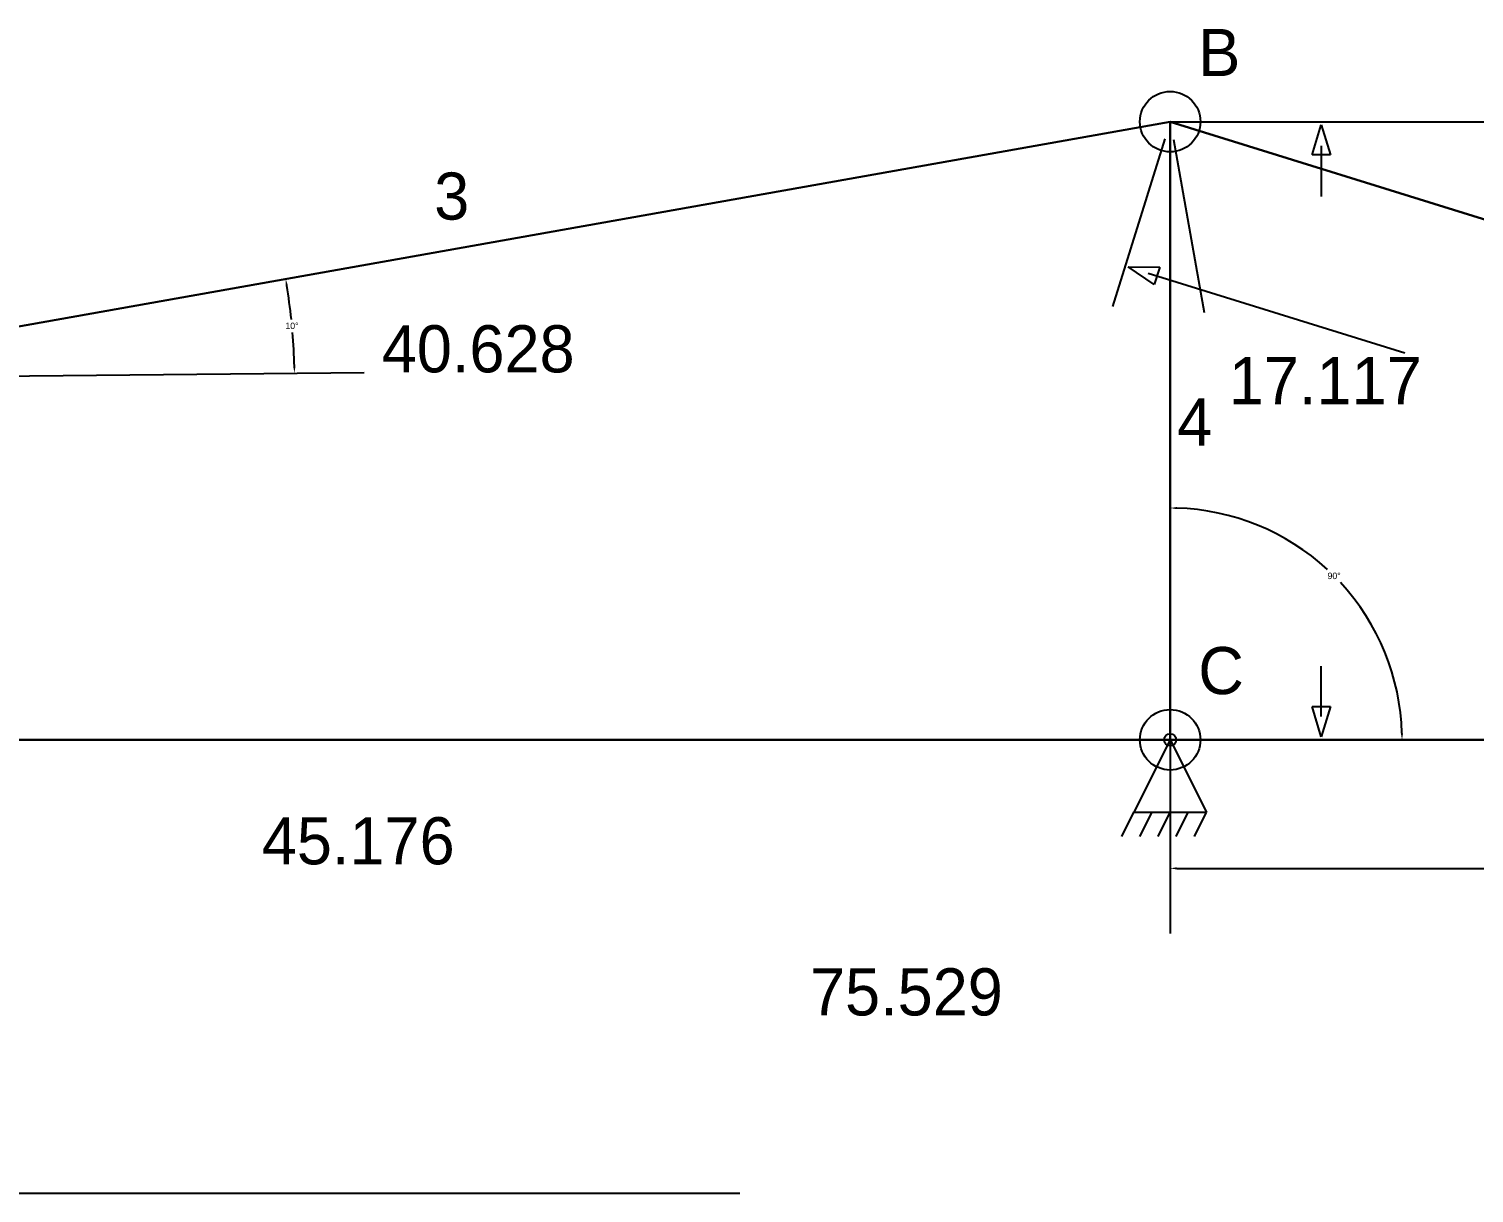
# Model space of a CAD drawing. Extents: x -8 to 146, y 7 to 87.
# Drawn here: x 31.64 to 71.65, y 8.44 to 40.68 of the extents above; entities that cross this region are included whole.
import ezdxf
from ezdxf.enums import TextEntityAlignment as Align

# ---------------------------------------------------------------- set-up
doc = ezdxf.new("R2010")
doc.units = 0
doc.header["$MEASUREMENT"] = 0
doc.layers.get('0').update_dxf_attribs({"linetype": 'CONTINUOUS'})
doc.layers.get('DEFPOINTS').update_dxf_attribs({"linetype": 'CONTINUOUS'})
doc.layers.add('DEFAULT', color=7, linetype='CONTINUOUS')
doc.dimstyles.get("Standard").update_dxf_attribs({"dimtxt": 0.125, "dimasz": 0.125, "dimexe": 0.125, "dimexo": 0.04, "dimgap": 0.09, "dimtad": 0, "dimtih": 1, "dimtoh": 1, "dimdec": 4, "dimzin": 0, "dimdsep": 46, "dimtxsty": 'Standard', "dimcen": 0.06, "dimadec": 0, "dimazin": 0, "dimtfac": 1, "dimtdec": 4, "dimtofl": 0, "dimtmove": 2, "dimatfit": 3, "dimfxl": 1, "dimtolj": 1, "dimtzin": 0, "dimarcsym": 0})

# ---------------------------------------------------------------- blocks, each defined once
blk = doc.blocks.new('*D1')
at = {"color": 0, "linetype": 'Continuous', "lineweight": -2, "transparency": 16777216}
blk.add_line((17.883, 20.992), (18.063, 20.992), dxfattribs=at)
for start, end in [(61.3548, 1.2773), (180, 360)]:
    blk.add_arc((18.06, 20.992), 0.176, start, end, dxfattribs=at)
at = {"color": 0, "linetype": 'Continuous', "transparency": 16777216}
for points in [[(18.17, 21.163), (18.119, 21.132), (18.236, 20.992)], [(18.211, 20.981), (18.262, 21.012), (18.141, 21.149)]]:
    blk.add_solid(points, dxfattribs=at)
at = {"layer": 'DEFPOINTS', "color": 0, "linetype": 'Continuous', "transparency": 16777216}
for p in [(23.236, 30.992), (18.06, 20.992), (18.191, 21.11), (18.236, 20.992), (63.236, 20.992)]:
    blk.add_point(p, dxfattribs=at)
at = {"color": 0, "linetype": 'Continuous', "transparency": 16777216, "insert": (18.363, 20.992), "char_height": 0.18, "attachment_point": 5}
blk.add_mtext('\\A1;63°', dxfattribs=at)
blk = doc.blocks.new('*D2')
at = {"color": 0, "linetype": 'Continuous', "lineweight": -2, "transparency": 16777216}
for start, end in [(33.1836, 61.0527), (1.5794, 29.4848)]:
    blk.add_arc((18.06, 20.992), 6.53, start, end, dxfattribs=at)
at = {"color": 0, "linetype": 'Continuous', "transparency": 16777216}
for points in [[(21.206, 26.68), (21.234, 26.733), (21.062, 26.792)], [(24.617, 21.173), (24.557, 21.172), (24.59, 20.992)]]:
    blk.add_solid(points, dxfattribs=at)
at = {"layer": 'DEFPOINTS', "color": 0, "linetype": 'Continuous', "transparency": 16777216}
for p in [(23.236, 30.992), (24.161, 23.32), (18.06, 20.992), (18.236, 20.992), (63.236, 20.992)]:
    blk.add_point(p, dxfattribs=at)
at = {"color": 0, "linetype": 'Continuous', "transparency": 16777216, "insert": (23.638, 24.387), "char_height": 0.18, "attachment_point": 5}
blk.add_mtext('\\A1;63°', dxfattribs=at)
blk = doc.blocks.new('*D3')
at = {"color": 0, "linetype": 'Continuous', "lineweight": -2, "transparency": 16777216}
for start, end in [(5.9848, 9.4342), (1.2199, 4.6699)]:
    blk.add_arc((23.236, 30.992), 15.755, start, end, dxfattribs=at)
at = {"color": 0, "linetype": 'Continuous', "transparency": 16777216}
for points in [[(38.749, 33.57), (38.808, 33.58), (38.748, 33.752)], [(39.018, 31.328), (38.958, 31.327), (38.99, 31.148)]]:
    blk.add_solid(points, dxfattribs=at)
at = {"layer": 'DEFPOINTS', "color": 0, "linetype": 'Continuous', "transparency": 16777216}
for p in [(63.236, 38.109), (38.958, 32.02), (23.236, 30.992), (23.236, 30.992), (40.923, 31.167)]:
    blk.add_point(p, dxfattribs=at)
at = {"color": 0, "linetype": 'Continuous', "transparency": 16777216, "insert": (38.923, 32.455), "char_height": 0.18, "attachment_point": 5}
blk.add_mtext('\\A1;10°', dxfattribs=at)
blk = doc.blocks.new('*D5')
at = {"color": 0, "linetype": 'Continuous', "lineweight": -2, "transparency": 16777216}
for start, end in [(352.324, 359.0423), (343.6706, 350.3864)]:
    blk.add_arc((63.236, 38.109), 10.768, start, end, dxfattribs=at)
at = {"color": 0, "linetype": 'Continuous', "transparency": 16777216}
for points in [[(73.973, 37.93), (74.033, 37.929), (74.005, 38.109)], [(73.599, 35.073), (73.542, 35.091), (73.518, 34.91)]]:
    blk.add_solid(points, dxfattribs=at)
at = {"layer": 'DEFPOINTS', "color": 0, "linetype": 'Continuous', "transparency": 16777216}
for p in [(63.236, 38.109), (63.236, 38.109), (78.978, 38.109), (73.788, 35.958), (118.236, 20.992)]:
    blk.add_point(p, dxfattribs=at)
at = {"color": 0, "linetype": 'Continuous', "transparency": 16777216, "insert": (73.882, 36.491), "char_height": 0.18, "attachment_point": 5}
blk.add_mtext('\\A1;17°', dxfattribs=at)
blk = doc.blocks.new('*D6')
at = {"color": 0, "linetype": 'Continuous', "lineweight": -2, "transparency": 16777216}
blk.add_line((68.661, 20.992), (69.835, 20.992), dxfattribs=at)
for start, end in [(47.3198, 88.3933), (1.6067, 42.7706)]:
    blk.add_arc((63.236, 20.992), 6.419, start, end, dxfattribs=at)
at = {"color": 0, "linetype": 'Continuous', "transparency": 16777216}
for points in [[(63.416, 27.379), (63.417, 27.439), (63.236, 27.411)], [(69.683, 21.173), (69.623, 21.172), (69.655, 20.992)]]:
    blk.add_solid(points, dxfattribs=at)
at = {"layer": 'DEFPOINTS', "color": 0, "linetype": 'Continuous', "transparency": 16777216}
for p in [(63.236, 38.109), (68.795, 24.202), (63.236, 20.992), (63.738, 20.992), (68.599, 20.992)]:
    blk.add_point(p, dxfattribs=at)
at = {"color": 0, "linetype": 'Continuous', "transparency": 16777216, "insert": (67.775, 25.531), "char_height": 0.18, "attachment_point": 5}
blk.add_mtext('\\A1;90°', dxfattribs=at)
blk = doc.blocks.new('*D7')
at = {"color": 0, "linetype": 'Continuous', "lineweight": -2, "transparency": 16777216}
for p, q in [((63.236, 20.93), (63.236, 17.253)), ((118.236, 20.93), (118.236, 17.253)), ((63.416, 17.433), (90.106, 17.433)), ((118.056, 17.433), (91.366, 17.433))]:
    blk.add_line(p, q, dxfattribs=at)
at = {"color": 0, "linetype": 'Continuous', "transparency": 16777216}
for points in [[(63.416, 17.463), (63.416, 17.403), (63.236, 17.433)], [(118.056, 17.463), (118.056, 17.403), (118.236, 17.433)]]:
    blk.add_solid(points, dxfattribs=at)
at = {"layer": 'DEFPOINTS', "color": 0, "linetype": 'Continuous', "transparency": 16777216}
for p in [(63.236, 20.992), (118.236, 20.992), (118.236, 17.433)]:
    blk.add_point(p, dxfattribs=at)
at = {"color": 0, "linetype": 'Continuous', "transparency": 16777216, "insert": (90.736, 17.433), "char_height": 0.18, "attachment_point": 5}
blk.add_mtext('\\A1;54.9998', dxfattribs=at)

msp = doc.modelspace()

# ---------------------------------------------------------------- linework, layer by layer
at = {"linetype": 'Continuous'}
for p, q in [((63.2362, 38.1095), (78.97848, 38.1095)), ((23.2362, 30.9925), (40.92294, 31.167))]:
    msp.add_line(p, q, dxfattribs=at)
at = {"layer": 'DEFAULT'}
for p, q in [((63.2362, 38.1095), (23.2362, 30.9925)), ((23.2362, 30.9925), (63.2362, 38.1095)), ((63.2362, 38.1095), (23.2362, 30.9925)), ((23.2362, 30.9925), (63.2362, 38.1095)), ((63.2362, 38.1095), (63.2362, 38.1095)), ((63.2362, 38.1095), (63.2362, 20.9925)), ((63.2362, 20.9925), (63.2362, 38.1095)), ((63.2362, 38.1095), (63.2362, 38.1095)), ((118.236, 20.9925), (63.2362, 38.1095)), ((63.2362, 38.1095), (118.236, 20.9925)), ((63.2362, 38.1095), (63.2362, 38.1095)), ((63.2362, 38.1095), (63.2362, 20.9925)), ((63.2362, 20.9925), (63.2362, 38.1095)), ((63.2362, 38.1095), (63.2362, 38.1095)), ((118.236, 20.9925), (63.2362, 38.1095)), ((63.2362, 38.1095), (118.236, 20.9925)), ((63.7383, 38.1095), (68.5988, 38.1095)), ((67.1695, 37.189), (67.4205, 38.0258)), ((67.4205, 38.0258), (67.6716, 37.189)), ((63.087, 37.6301), (61.6427, 32.9892)), ((63.3242, 37.6152), (64.1756, 32.8298)), ((67.4205, 37.44), (67.4205, 36.04)), ((67.6716, 37.189), (67.1695, 37.189)), ((62.7971, 33.601), (62.0726, 34.0894)), ((62.0726, 34.0894), (62.9463, 34.0804)), ((62.9463, 34.0804), (62.7971, 33.601)), ((62.6246, 33.9176), (69.7306, 31.7061)), ((67.4205, 21.6358), (67.4205, 23.0358)), ((67.1695, 21.9127), (67.6716, 21.9127)), ((67.4205, 21.0758), (67.1695, 21.9127)), ((67.6716, 21.9127), (67.4205, 21.0758)), ((63.2362, 20.9925), (18.2362, 20.9925)), ((18.2362, 20.9925), (63.2362, 20.9925)), ((63.2362, 20.9925), (18.2362, 20.9925)), ((18.2362, 20.9925), (63.2362, 20.9925)), ((63.2362, 20.9925), (62.232, 18.9841)), ((63.2362, 20.9925), (63.2362, 20.9925)), ((93.5, 20.9925), (63.2362, 20.9925)), ((63.2362, 20.9925), (93.5, 20.9925)), ((63.2362, 20.9925), (63.2362, 20.9925)), ((93.5, 20.9925), (63.2362, 20.9925)), ((63.2362, 20.9925), (93.5, 20.9925)), ((63.2362, 20.9925), (64.2405, 18.9841)), ((63.7383, 20.9925), (68.5988, 20.9925)), ((63.2362, 20.4904), (63.2362, 15.6299)), ((61.8972, 18.3146), (62.232, 18.9841)), ((62.232, 18.9841), (64.2405, 18.9841)), ((62.3994, 18.3146), (62.7341, 18.9841)), ((62.9015, 18.3146), (63.2362, 18.9841)), ((63.4036, 18.3146), (63.7383, 18.9841)), ((63.9057, 18.3146), (64.2405, 18.9841)), ((18.7257, 8.4396), (51.3205, 8.4396))]:
    msp.add_line(p, q, dxfattribs=at)
for centre, radius in [((63.2362, 38.1095), 0.83686), ((63.2362, 38.1095), 0), ((63.2362, 38.1095), 0), ((63.2362, 38.1095), 0), ((63.2362, 38.1095), 0), ((63.2362, 20.9925), 0.83686), ((63.2362, 20.9925), 0.16737), ((63.2362, 20.9925), 0.16737), ((63.2362, 20.9925), 0), ((63.2362, 20.9925), 0)]:
    msp.add_circle(centre, radius, dxfattribs=at)

# ---------------------------------------------------------------- texts
for s, p in [('B', (64.0145, 39.3732)), ('4', (63.4291, 29.141)), ('4', (63.4291, 29.141)), ('C', (64.0145, 22.2562))]:
    msp.add_text(s, height=1.3055, dxfattribs=at).set_placement(p)
for s, p in [('3', (43.345, 35.3966)), ('3', (43.345, 35.3966)), ('40.628', (44.0779, 31.167)), ('17.117', (67.5293, 30.2864)), ('45.176', (40.7567, 17.5438)), ('75.529', (55.9332, 13.3595))]:
    msp.add_text(s, height=1.3055, dxfattribs=at).set_placement(p, align=Align.CENTER)

# ---------------------------------------------------------------- dimensions: what is measured, and where the dimension line sits
at = {"linetype": 'Continuous'}
for base, line1, line2, picture, middle in [((38.95765, 32.02012), ((23.2362, 30.9925), (63.2362, 38.1095)), ((23.2362, 30.9925), (40.92294, 31.167)), '*D3', (38.92316, 32.4552)), ((73.78754, 35.95805), ((63.2362, 38.1095), (118.236, 20.9925)), ((63.2362, 38.1095), (78.97848, 38.1095)), '*D5', (73.88235, 36.49114)), ((68.7952, 24.20199), ((63.2362, 20.9925), (63.2362, 38.1095)), ((63.7383, 20.9925), (68.5988, 20.9925)), '*D6', (67.7751, 25.5314)), ((18.19139, 21.10997), ((18.2362, 20.9925), (63.2362, 20.9925)), ((18.0598, 20.9925), (23.2362, 30.9925)), '*D1', (18.3634, 20.9925)), ((24.16105, 23.31958), ((18.2362, 20.9925), (63.2362, 20.9925)), ((18.0598, 20.9925), (23.2362, 30.9925)), '*D2', (23.63845, 24.38651))]:
    dim = msp.add_angular_dim_2l(base=base, line1=line1, line2=line2, dimstyle='Standard', override={"dimtxt": 0.18, "dimasz": 0.18, "dimexe": 0.18, "dimexo": 0.0625, "dimcen": 0.09, "dimtmove": 0}, dxfattribs=at)
    dim.commit()
    dim.dimension.update_dxf_attribs({"geometry": picture, "text_midpoint": middle})
dim = msp.add_linear_dim(base=(118.236, 17.4331), p1=(63.2362, 20.9925), p2=(118.236, 20.9925), dimstyle='Standard', override={"dimtxt": 0.18, "dimasz": 0.18, "dimexe": 0.18, "dimexo": 0.0625, "dimcen": 0.09, "dimtmove": 0}, dxfattribs=at)
dim.commit()
dim.dimension.update_dxf_attribs({"geometry": '*D7', "text_midpoint": (90.7361, 17.4331)})

doc.saveas('drawing.dxf')
